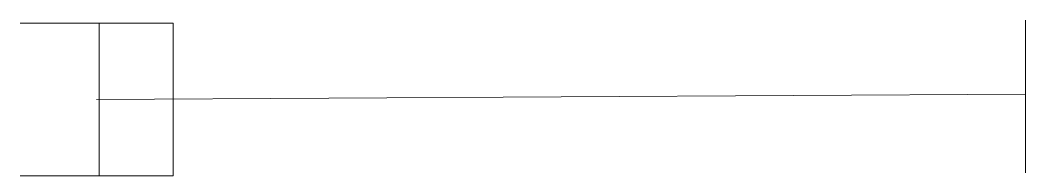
# Model space of a CAD drawing. Header units: inches. Extents: x -228863 to 215834, y 14270 to 189847.
# Drawn here: x -228862.619 to -228859.332, y 172494.394 to 172494.905 of the extents above; entities that cross this region are included whole.
import ezdxf

# ---------------------------------------------------------------- set-up
doc = ezdxf.new("R2010")
doc.units = ezdxf.units.IN
doc.header["$MEASUREMENT"] = 0
doc.layers.get('0').update_dxf_attribs({"linetype": 'CONTINUOUS', "lineweight": 20})

msp = doc.modelspace()

# ---------------------------------------------------------------- linework, layer by layer
at = {"ltscale": 100}
for points in [[(-228859.3325, 172494.905), (-228859.3325, 172494.405)], [(-228862.6194, 172494.8945), (-228862.1194, 172494.8945)], [(-228862.3608, 172494.8945), (-228862.3608, 172494.3945)], [(-228862.1194, 172494.8945), (-228862.1194, 172494.3945)], [(-228862.3694, 172494.6445), (-228859.3318, 172494.6621)], [(-228862.6194, 172494.3945), (-228862.1194, 172494.3945)]]:
    msp.add_lwpolyline(points, dxfattribs=at)

doc.saveas('drawing.dxf')
